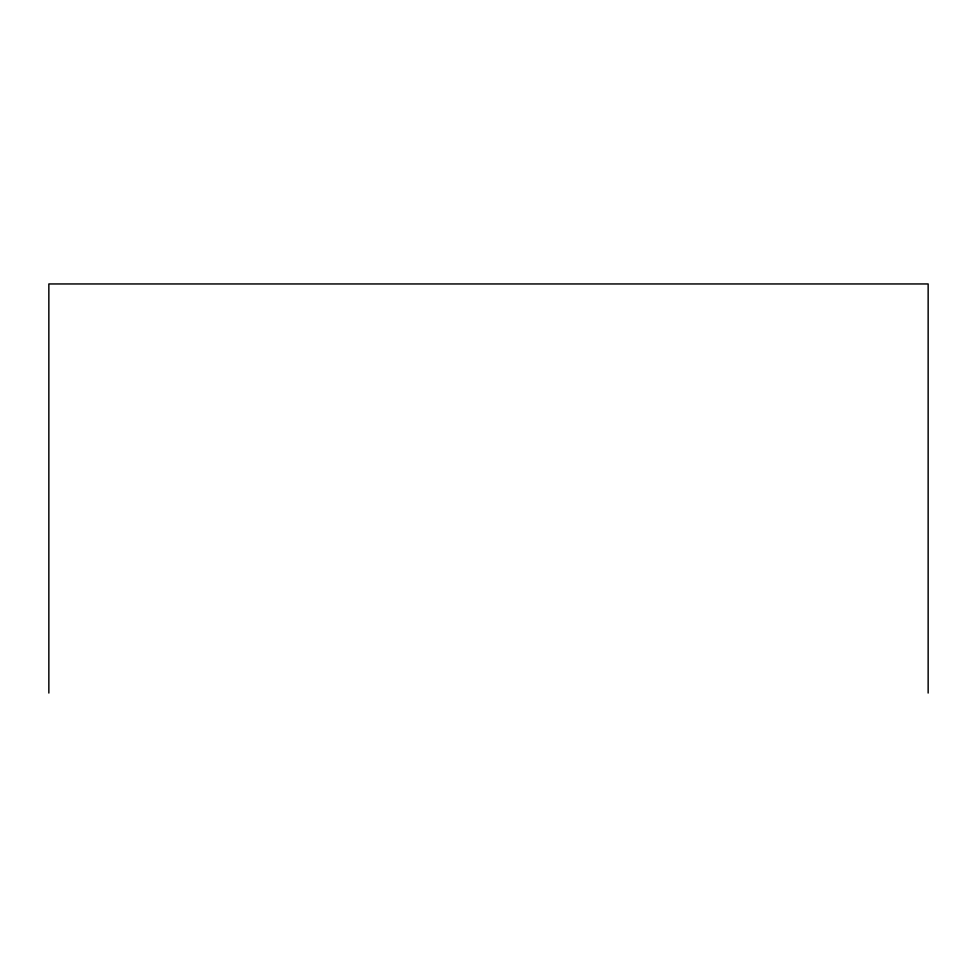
<?xml version="1.0" encoding="UTF-8"?>
<svg xmlns="http://www.w3.org/2000/svg" width="977" height="977" viewBox="0 0 977 977"><rect width="100%" height="100%" fill="white"/><g stroke="black" fill="none" stroke-linecap="round" stroke-linejoin="round"><path stroke-width="1.47" d="M928.15 693.047L928.15 283.953L48.85 283.953L48.85 693.047"/></g></svg>
